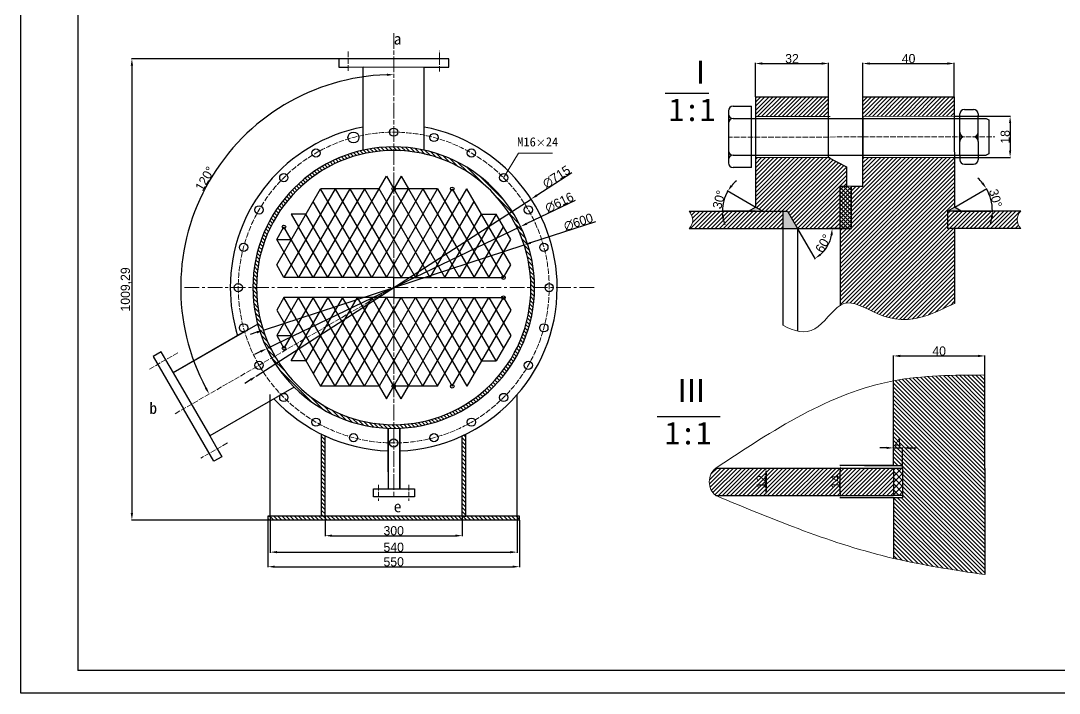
# Model space of a CAD drawing. Header units: millimetres. Extents: x 1874 to 6301, y -1270 to 1700.
# Drawn here: x 1874 to 4145, y -1270 to 201 of the extents above; entities that cross this region are included whole.
import ezdxf

# ---------------------------------------------------------------- set-up
doc = ezdxf.new("R2010")
doc.units = ezdxf.units.MM
doc.linetypes.add('ACAD_ISO02W100', pattern=[15, 12, -3])
doc.linetypes.add('CENTER', pattern=[50.8, 31.75, -6.35, 6.35, -6.35])
doc.layers.get('0').update_dxf_attribs({"color": 250, "linetype": 'CENTER', "lineweight": 15})
doc.layers.get('Defpoints').update_dxf_attribs({"lineweight": 15})
for name, color, linetype, lineweight in [('引线', 3, 'Continuous', 15), ('标注', 1, 'Continuous', 15), ('粗实线', 250, 'Continuous', 30), ('细实线', 250, 'Continuous', 15), ('虚线', 250, 'ACAD_ISO02W100', 15)]:
    doc.layers.add(name, color=color, linetype=linetype, lineweight=lineweight)
doc.styles.add('GB', font='')
doc.styles.get("Standard").update_dxf_attribs({"font": ''})
doc.styles.get('GB').set_extended_font_data('hzcf')
doc.styles.get('Standard').set_extended_font_data('SimSun')
doc.dimstyles.new('ISO-25', dxfattribs={"dimtxt": 20, "dimasz": 15, "dimexe": 1.25, "dimexo": 0.625, "dimtad": 1, "dimtxsty": 'GB', "dimcen": 2.5, "dimadec": 0, "dimazin": 0, "dimtfac": 1, "dimtmove": 0, "dimatfit": 3, "dimfxl": 0, "dimarcsym": 0})

# ---------------------------------------------------------------- blocks, each defined once
blk = doc.blocks.new('*D30')
at = {"layer": 'Defpoints', "color": 0, "transparency": 16777216}
for p in [(2539.4, -882.6), (2839.4, -882.6), (2839.4, -925.5)]:
    blk.add_point(p, dxfattribs=at)
at = {"layer": '标注', "color": 0, "lineweight": -2, "transparency": 16777216}
for p, q in [((2539.4, -883.2), (2539.4, -926.7)), ((2839.4, -883.2), (2839.4, -926.7)), ((2554.4, -925.5), (2824.4, -925.5))]:
    blk.add_line(p, q, dxfattribs=at)
at = {"layer": '标注', "color": 0, "transparency": 16777216}
for points in [[(2554.4, -923), (2554.4, -928), (2539.4, -925.5)], [(2824.4, -923), (2824.4, -928), (2839.4, -925.5)]]:
    blk.add_solid(points, dxfattribs=at)
at = {"layer": '标注', "color": 0, "transparency": 16777216, "insert": (2689.4, -914.8), "char_height": 20, "attachment_point": 5, "style": 'GB'}
blk.add_mtext('300', dxfattribs=at)
blk = doc.blocks.new('*D31')
at = {"layer": 'Defpoints', "color": 0, "transparency": 16777216}
for p in [(2414.4, -890.6), (2964.4, -890.6), (2964.4, -993.4)]:
    blk.add_point(p, dxfattribs=at)
at = {"layer": '标注', "color": 0, "lineweight": -2, "transparency": 16777216}
for p, q in [((2414.4, -891.2), (2414.4, -994.7)), ((2964.4, -891.2), (2964.4, -994.7)), ((2429.4, -993.4), (2949.4, -993.4))]:
    blk.add_line(p, q, dxfattribs=at)
at = {"layer": '标注', "color": 0, "transparency": 16777216}
for points in [[(2429.4, -990.9), (2429.4, -995.9), (2414.4, -993.4)], [(2949.4, -990.9), (2949.4, -995.9), (2964.4, -993.4)]]:
    blk.add_solid(points, dxfattribs=at)
at = {"layer": '标注', "color": 0, "transparency": 16777216, "insert": (2689.4, -982.8), "char_height": 20, "attachment_point": 5, "style": 'GB'}
blk.add_mtext('550', dxfattribs=at)
blk = doc.blocks.new('*D32')
at = {"layer": 'Defpoints', "color": 0, "transparency": 16777216}
for p in [(2419.4, -882.6), (2959.4, -882.6), (2959.4, -961.5)]:
    blk.add_point(p, dxfattribs=at)
at = {"layer": '标注', "color": 0, "lineweight": -2, "transparency": 16777216}
for p, q in [((2419.4, -883.2), (2419.4, -962.8)), ((2959.4, -883.2), (2959.4, -962.8)), ((2434.4, -961.5), (2944.4, -961.5))]:
    blk.add_line(p, q, dxfattribs=at)
at = {"layer": '标注', "color": 0, "transparency": 16777216}
for points in [[(2434.4, -959), (2434.4, -964), (2419.4, -961.5)], [(2944.4, -959), (2944.4, -964), (2959.4, -961.5)]]:
    blk.add_solid(points, dxfattribs=at)
at = {"layer": '标注', "color": 0, "transparency": 16777216, "insert": (2689.4, -950.9), "char_height": 20, "attachment_point": 5, "style": 'GB'}
blk.add_mtext('540', dxfattribs=at)
blk = doc.blocks.new('*D42')
at = {"layer": 'Defpoints', "color": 0, "transparency": 16777216}
for p in [(2974.6, -289.4), (2404.3, -475.8)]:
    blk.add_point(p, dxfattribs=at)
at = {"layer": '标注', "color": 0, "lineweight": -2, "transparency": 16777216}
for p, q in [((3130.4, -238.5), (2988.8, -284.8)), ((2404.3, -475.8), (2974.6, -289.4)), ((2390, -480.5), (2375.7, -485.1))]:
    blk.add_line(p, q, dxfattribs=at)
at = {"layer": '标注', "color": 0, "transparency": 16777216}
for points in [[(2988.1, -282.4), (2989.6, -287.1), (2974.6, -289.4)], [(2389.2, -478.1), (2390.8, -482.8), (2404.3, -475.8)]]:
    blk.add_solid(points, dxfattribs=at)
at = {"layer": '标注', "color": 0, "transparency": 16777216, "insert": (3093.4, -239.4), "char_height": 20, "attachment_point": 5, "rotation": 18.0975, "style": 'GB'}
blk.add_mtext('∅600', dxfattribs=at)
blk = doc.blocks.new('*D43')
at = {"layer": 'Defpoints', "color": 0, "transparency": 16777216}
for p in [(2967, -249.1), (2411.8, -516.1)]:
    blk.add_point(p, dxfattribs=at)
at = {"layer": '标注', "color": 0, "lineweight": -2, "transparency": 16777216}
for p, q in [((3086.1, -191.9), (2980.5, -242.6)), ((2411.8, -516.1), (2967, -249.1)), ((2398.3, -522.6), (2384.8, -529.1))]:
    blk.add_line(p, q, dxfattribs=at)
at = {"layer": '标注', "color": 0, "transparency": 16777216}
for points in [[(2979.4, -240.4), (2981.6, -244.9), (2967, -249.1)], [(2397.2, -520.3), (2399.4, -524.8), (2411.8, -516.1)]]:
    blk.add_solid(points, dxfattribs=at)
at = {"layer": '标注', "color": 0, "transparency": 16777216, "insert": (3051.7, -196.6), "char_height": 20, "attachment_point": 5, "rotation": 25.6784, "style": 'GB'}
blk.add_mtext('∅616', dxfattribs=at)
blk = doc.blocks.new('*D44')
at = {"layer": 'Defpoints', "color": 0, "transparency": 16777216}
for p in [(2989.9, -188.9), (2388.9, -576.3)]:
    blk.add_point(p, dxfattribs=at)
at = {"layer": '标注', "color": 0, "lineweight": -2, "transparency": 16777216}
for p, q in [((3079.3, -131.3), (3002.5, -180.8)), ((2388.9, -576.3), (2989.9, -188.9)), ((2376.3, -584.4), (2363.7, -592.6))]:
    blk.add_line(p, q, dxfattribs=at)
at = {"layer": '标注', "color": 0, "transparency": 16777216}
for points in [[(3001.1, -178.7), (3003.9, -182.9), (2989.9, -188.9)], [(2375, -582.3), (2377.7, -586.5), (2388.9, -576.3)]]:
    blk.add_solid(points, dxfattribs=at)
at = {"layer": '标注', "color": 0, "transparency": 16777216, "insert": (3045.4, -140.5), "char_height": 20, "attachment_point": 5, "rotation": 32.8076, "style": 'GB'}
blk.add_mtext('∅715', dxfattribs=at)
blk = doc.blocks.new('*D45')
at = {"layer": 'Defpoints', "color": 0, "transparency": 16777216}
for p in [(2689.4, 174), (2389.9, -25.7), (2689.4, -382.6), (2211, -658.8), (2689.4, -840.8)]:
    blk.add_point(p, dxfattribs=at)
at = {"layer": '标注', "color": 0, "lineweight": -2, "transparency": 16777216}
blk.add_arc((2689.4, -382.6), 465.9, 91.8448, 208.1552, dxfattribs=at)
at = {"layer": '标注', "color": 0, "transparency": 16777216}
for points in [[(2674.4, 85.5), (2674.5, 80.5), (2689.4, 83.3)], [(2280.8, -601.2), (2276.5, -603.7), (2285.9, -615.6)]]:
    blk.add_solid(points, dxfattribs=at)
at = {"layer": '标注', "color": 0, "transparency": 16777216, "insert": (2276.7, -144.3), "char_height": 20, "attachment_point": 5, "rotation": 60, "style": 'GB'}
blk.add_mtext('120°', dxfattribs=at)
blk = doc.blocks.new('*D50')
at = {"layer": 'Defpoints', "color": 0, "transparency": 16777216}
for p in [(3640.5, 107.7), (3480.5, 34.2), (3640.5, 34.4)]:
    blk.add_point(p, dxfattribs=at)
at = {"layer": '标注', "color": 0, "lineweight": -2, "transparency": 16777216}
for p, q in [((3480.5, 34.8), (3480.5, 108.9)), ((3495.5, 107.7), (3625.5, 107.7)), ((3640.5, 35), (3640.5, 108.9))]:
    blk.add_line(p, q, dxfattribs=at)
at = {"layer": '标注', "color": 0, "transparency": 16777216}
for points in [[(3495.5, 110.2), (3495.5, 105.2), (3480.5, 107.7)], [(3625.5, 110.2), (3625.5, 105.2), (3640.5, 107.7)]]:
    blk.add_solid(points, dxfattribs=at)
at = {"layer": '标注', "color": 0, "transparency": 16777216, "insert": (3560.5, 118.3), "char_height": 20, "attachment_point": 5, "style": 'GB'}
blk.add_mtext('32', dxfattribs=at)
blk = doc.blocks.new('*D51')
at = {"layer": 'Defpoints', "color": 0, "transparency": 16777216}
for p in [(3915.5, 107.7), (3715.5, 34.5), (3915.5, 34.7)]:
    blk.add_point(p, dxfattribs=at)
at = {"layer": '标注', "color": 0, "lineweight": -2, "transparency": 16777216}
for p, q in [((3715.5, 35.1), (3715.5, 108.9)), ((3730.5, 107.7), (3900.5, 107.7)), ((3915.5, 35.3), (3915.5, 108.9))]:
    blk.add_line(p, q, dxfattribs=at)
at = {"layer": '标注', "color": 0, "transparency": 16777216}
for points in [[(3730.5, 110.2), (3730.5, 105.2), (3715.5, 107.7)], [(3900.5, 110.2), (3900.5, 105.2), (3915.5, 107.7)]]:
    blk.add_solid(points, dxfattribs=at)
at = {"layer": '标注', "color": 0, "transparency": 16777216, "insert": (3815.5, 118.3), "char_height": 20, "attachment_point": 5, "style": 'GB'}
blk.add_mtext('40', dxfattribs=at)
blk = doc.blocks.new('*D55')
at = {"layer": 'Defpoints', "color": 0, "transparency": 16777216}
for p in [(2569.7, 118.1), (2116.8, -891.2), (2414.4, -891.2)]:
    blk.add_point(p, dxfattribs=at)
at = {"layer": '标注', "color": 0, "lineweight": -2, "transparency": 16777216}
for p, q in [((2569.1, 118.1), (2115.6, 118.1)), ((2116.8, 103.1), (2116.8, -876.2)), ((2413.8, -891.2), (2115.6, -891.2))]:
    blk.add_line(p, q, dxfattribs=at)
at = {"layer": '标注', "color": 0, "transparency": 16777216}
for points in [[(2114.3, 103.1), (2119.3, 103.1), (2116.8, 118.1)], [(2114.3, -876.2), (2119.3, -876.2), (2116.8, -891.2)]]:
    blk.add_solid(points, dxfattribs=at)
at = {"layer": '标注', "color": 0, "transparency": 16777216, "insert": (2104.3, -386.6), "char_height": 20, "attachment_point": 5, "rotation": 90, "style": 'GB'}
blk.add_mtext('1009,29', dxfattribs=at)
blk = doc.blocks.new('*D60')
at = {"layer": 'Defpoints', "color": 0, "transparency": 16777216}
for p in [(3915.5, -7.8), (3915.6, -97.8), (4037.5, -97.8)]:
    blk.add_point(p, dxfattribs=at)
at = {"layer": '标注', "color": 0, "lineweight": -2, "transparency": 16777216}
for p, q in [((3916.1, -7.8), (4038.7, -7.8)), ((4037.5, -22.8), (4037.5, -82.8)), ((3916.2, -97.8), (4038.7, -97.8))]:
    blk.add_line(p, q, dxfattribs=at)
at = {"layer": '标注', "color": 0, "transparency": 16777216}
for points in [[(4035, -22.8), (4040, -22.8), (4037.5, -7.8)], [(4035, -82.8), (4040, -82.8), (4037.5, -97.8)]]:
    blk.add_solid(points, dxfattribs=at)
at = {"layer": '标注', "color": 0, "transparency": 16777216, "insert": (4026.9, -52.8), "char_height": 20, "attachment_point": 5, "rotation": 90, "style": 'GB'}
blk.add_mtext('18', dxfattribs=at)
blk = doc.blocks.new('*D61')
at = {"layer": 'Defpoints', "color": 0, "transparency": 16777216}
for p in [(3413.6, -185.5), (3480.7, -206.7), (3480.7, -215.4), (3495.7, -215.4), (3495.7, -215.4)]:
    blk.add_point(p, dxfattribs=at)
at = {"layer": '标注', "color": 0, "lineweight": -2, "transparency": 16777216}
for p, q in [((3480.2, -206.4), (3418.9, -171)), ((3480.1, -215.4), (3407, -215.4))]:
    blk.add_line(p, q, dxfattribs=at)
for start, end in [(130.3127, 140.1564), (150, 180), (189.8436, 199.6873)]:
    blk.add_arc((3495.7, -215.4), 87.4, start, end, dxfattribs=at)
at = {"layer": '标注', "color": 0, "transparency": 16777216}
for points in [[(3430.6, -160.8), (3426.5, -157.9), (3420, -171.6)], [(3407.1, -230.5), (3412.1, -230.1), (3408.3, -215.4)]]:
    blk.add_solid(points, dxfattribs=at)
at = {"layer": '标注', "color": 0, "transparency": 16777216, "insert": (3401, -190), "char_height": 20, "attachment_point": 5, "rotation": 75, "style": 'GB'}
blk.add_mtext('30°', dxfattribs=at)
blk = doc.blocks.new('*D62')
at = {"layer": 'Defpoints', "color": 0, "transparency": 16777216}
for p in [(3550.4, -215.4), (3335.5, -253.4), (3572.3, -253.2), (3690.8, -253.1), (3630.7, -302.2)]:
    blk.add_point(p, dxfattribs=at)
at = {"layer": '标注', "color": 0, "lineweight": -2, "transparency": 16777216}
blk.add_line((3572.6, -253.7), (3611, -320.3), dxfattribs=at)
blk.add_arc((3572.3, -253.2), 76.2, 311.2912, 348.766, dxfattribs=at)
at = {"layer": '标注', "color": 0, "transparency": 16777216}
for points in [[(3644.5, -267.8), (3649.5, -268.3), (3648.5, -253.1)], [(3624, -312.5), (3621.1, -308.4), (3610.4, -319.2)]]:
    blk.add_solid(points, dxfattribs=at)
at = {"layer": '标注', "color": 0, "transparency": 16777216, "insert": (3629.1, -286), "char_height": 20, "attachment_point": 5, "rotation": 60.0286, "style": 'GB'}
blk.add_mtext('60°', dxfattribs=at)
blk = doc.blocks.new('*D63')
at = {"layer": 'Defpoints', "color": 0, "transparency": 16777216}
for p in [(3997.3, -198.2), (3900.8, -215.4), (3900.8, -215.4), (3915.7, -206.7), (3915.8, -215.4)]:
    blk.add_point(p, dxfattribs=at)
at = {"layer": '标注', "color": 0, "lineweight": -2, "transparency": 16777216}
for p, q in [((3916.3, -206.4), (3986.6, -165.6)), ((3916.4, -215.4), (4000, -215.2))]:
    blk.add_line(p, q, dxfattribs=at)
for start, end in [(38.8896, 47.6649), (0.1143, 30.1143), (342.5637, 351.339)]:
    blk.add_arc((3900.8, -215.4), 98, start, end, dxfattribs=at)
at = {"layer": '标注', "color": 0, "transparency": 16777216}
for points in [[(3979.1, -152.4), (3975, -155.3), (3985.6, -166.2)], [(3995.2, -230), (4000.2, -230.3), (3998.8, -215.2)]]:
    blk.add_solid(points, dxfattribs=at)
at = {"layer": '标注', "color": 0, "transparency": 16777216, "insert": (4005.7, -187.1), "char_height": 20, "attachment_point": 5, "rotation": 285.1143, "style": 'GB'}
blk.add_mtext('30°', dxfattribs=at)
blk = doc.blocks.new('*D70')
at = {"layer": 'Defpoints', "color": 0, "transparency": 16777216}
for p in [(3982.4, -532.2), (3782.4, -586.6), (3982.4, -573.9)]:
    blk.add_point(p, dxfattribs=at)
at = {"layer": '标注', "color": 0, "lineweight": -2, "transparency": 16777216}
for p, q in [((3782.4, -586), (3782.4, -530.9)), ((3797.4, -532.2), (3967.4, -532.2)), ((3982.4, -573.3), (3982.4, -530.9))]:
    blk.add_line(p, q, dxfattribs=at)
at = {"layer": '标注', "color": 0, "transparency": 16777216}
for points in [[(3797.4, -529.7), (3797.4, -534.7), (3782.4, -532.2)], [(3967.4, -529.7), (3967.4, -534.7), (3982.4, -532.2)]]:
    blk.add_solid(points, dxfattribs=at)
at = {"layer": '标注', "color": 0, "transparency": 16777216, "insert": (3882.4, -521.5), "char_height": 20, "attachment_point": 5, "style": 'GB'}
blk.add_mtext('40', dxfattribs=at)
blk = doc.blocks.new('*D71')
at = {"layer": 'Defpoints', "color": 0, "transparency": 16777216}
for p in [(3802.4, -733.4), (3782.4, -772.6), (3802.4, -772.6)]:
    blk.add_point(p, dxfattribs=at)
at = {"layer": '标注', "color": 0, "lineweight": -2, "transparency": 16777216}
for p, q in [((3767.4, -733.4), (3752.4, -733.4)), ((3782.4, -772), (3782.4, -732.2)), ((3782.4, -733.4), (3802.4, -733.4)), ((3802.4, -772), (3802.4, -732.2)), ((3817.4, -733.4), (3832.4, -733.4))]:
    blk.add_line(p, q, dxfattribs=at)
at = {"layer": '标注', "color": 0, "transparency": 16777216}
for points in [[(3767.4, -730.9), (3767.4, -735.9), (3782.4, -733.4)], [(3817.4, -730.9), (3817.4, -735.9), (3802.4, -733.4)]]:
    blk.add_solid(points, dxfattribs=at)
at = {"layer": '标注', "color": 0, "transparency": 16777216, "insert": (3792.4, -722.8), "char_height": 20, "attachment_point": 5, "style": 'GB'}
blk.add_mtext('4', dxfattribs=at)
blk = doc.blocks.new('*D72')
at = {"layer": 'Defpoints', "color": 0, "transparency": 16777216}
for p in [(3666.2, -772), (3782.4, -772), (3782.4, -842.6)]:
    blk.add_point(p, dxfattribs=at)
at = {"layer": '标注', "color": 0, "lineweight": -2, "transparency": 16777216}
for p, q in [((3781.8, -772), (3664.9, -772)), ((3666.2, -827.6), (3666.2, -787)), ((3781.8, -842.6), (3664.9, -842.6))]:
    blk.add_line(p, q, dxfattribs=at)
at = {"layer": '标注', "color": 0, "transparency": 16777216}
for points in [[(3663.7, -787), (3668.7, -787), (3666.2, -772)], [(3663.7, -827.6), (3668.7, -827.6), (3666.2, -842.6)]]:
    blk.add_solid(points, dxfattribs=at)
at = {"layer": '标注', "color": 0, "transparency": 16777216, "insert": (3655.6, -807.3), "char_height": 20, "attachment_point": 5, "rotation": 90, "style": 'GB'}
blk.add_mtext('14', dxfattribs=at)
blk = doc.blocks.new('*D73')
at = {"layer": 'Defpoints', "color": 0, "transparency": 16777216}
for p in [(3393.8, -777.6), (3393.8, -837.6), (3503.7, -837.6)]:
    blk.add_point(p, dxfattribs=at)
at = {"layer": '标注', "color": 0, "lineweight": -2, "transparency": 16777216}
for p, q in [((3394.4, -777.6), (3505, -777.6)), ((3503.7, -792.6), (3503.7, -822.6)), ((3394.4, -837.6), (3505, -837.6))]:
    blk.add_line(p, q, dxfattribs=at)
at = {"layer": '标注', "color": 0, "transparency": 16777216}
for points in [[(3501.2, -792.6), (3506.2, -792.6), (3503.7, -777.6)], [(3501.2, -822.6), (3506.2, -822.6), (3503.7, -837.6)]]:
    blk.add_solid(points, dxfattribs=at)
at = {"layer": '标注', "color": 0, "transparency": 16777216, "insert": (3493.1, -807.6), "char_height": 20, "attachment_point": 5, "rotation": 90, "style": 'GB'}
blk.add_mtext('12', dxfattribs=at)

msp = doc.modelspace()

# ---------------------------------------------------------------- hatches: boundary and pattern name
at = {"layer": '引线'}
h = msp.add_hatch(dxfattribs=at)
h.set_pattern_fill('ANSI37', color=256, scale=2)
h.paths.add_polyline_path([(3690.6597, -160.5718), (3679.6099, -161.0481), (3665.6602, -161.062), (3665.752, -253.0967), (3690.752, -253.0718)])
at = {"layer": '标注'}
h = msp.add_hatch(dxfattribs=at)
h.set_pattern_fill('ANSI37', color=256, scale=3)
h.set_pattern_definition([(45, (-111.629, 51.695), (-6.735192, 6.735192), []), (135, (-111.629, 51.695), (-6.735192, -6.735192), [])])
h.paths.add_polyline_path([(3782.4355, -837.6059), (3802.4355, -837.6059), (3802.4355, -777.6059), (3782.4355, -777.6059)])
at = {"layer": '细实线'}
h = msp.add_hatch(dxfattribs=at)
h.set_pattern_fill('ANSI31', color=256, scale=2)
edge = h.paths.add_edge_path()
edge.add_line((3540.3736, -215.3569), (3495.7142, -215.3569))
edge.add_line((3495.7142, -215.3569), (3480.7142, -215.3569))
edge.add_line((3480.7142, -215.3569), (3335.5006, -215.5017))
edge.add_spline(control_points=[(3335.5006, -215.5017), (3336.5083, -217.1028), (3337.5161, -218.7038), (3338.4644, -220.3044)], knot_values=[0, 0, 0, 0, 5.187164594, 5.187164594, 5.187164594, 5.187164594], degree=3, periodic=0)
edge.add_spline(control_points=[(3338.4644, -220.3044), (3339.3963, -221.8771), (3340.2708, -223.4494), (3341.0316, -225.0209)], knot_values=[5.187164594, 5.187164594, 5.187164594, 5.187164594, 10.283895305, 10.283895305, 10.283895305, 10.283895305], degree=3, periodic=0)
edge.add_spline(control_points=[(3341.0316, -225.0209), (3341.4323, -225.8484), (3341.8014, -226.6757), (3342.1308, -227.5028)], knot_values=[10.283895305, 10.283895305, 10.283895305, 10.283895305, 12.967911487, 12.967911487, 12.967911487, 12.967911487], degree=3, periodic=0)
edge.add_spline(control_points=[(3342.9294, -229.7741), (3342.7007, -229.0173), (3342.4324, -228.2602), (3342.1308, -227.5028)], knot_values=[12.967911487, 12.967911487, 12.967911487, 12.967911487, 15.425767631, 15.425767631, 15.425767631, 15.425767631], degree=3, periodic=0)
edge.add_spline(control_points=[(3343.2875, -231.0972), (3343.1824, -230.6562), (3343.0626, -230.2152), (3342.9294, -229.7741)], knot_values=[15.425767631, 15.425767631, 15.425767631, 15.425767631, 16.858284933, 16.858284933, 16.858284933, 16.858284933], degree=3, periodic=0)
edge.add_spline(control_points=[(3343.706, -233.4909), (3343.6633, -233.0958), (3343.6069, -232.7007), (3343.5377, -232.3055)], knot_values=[18.167169407, 18.167169407, 18.167169407, 18.167169407, 19.45186723, 19.45186723, 19.45186723, 19.45186723], degree=3, periodic=0)
edge.add_spline(control_points=[(3343.7931, -234.6943), (3343.7788, -234.2933), (3343.7494, -233.8921), (3343.706, -233.4909)], knot_values=[19.45186723, 19.45186723, 19.45186723, 19.45186723, 20.756725863, 20.756725863, 20.756725863, 20.756725863], degree=3, periodic=0)
edge.add_spline(control_points=[(3343.7005, -237.0461), (3343.7445, -236.6579), (3343.7748, -236.2696), (3343.7906, -235.8811)], knot_values=[22.044275255, 22.044275255, 22.044275255, 22.044275255, 23.308850398, 23.308850398, 23.308850398, 23.308850398], degree=3, periodic=0)
edge.add_spline(control_points=[(3343.5175, -238.2696), (3343.5929, -237.8619), (3343.6542, -237.4541), (3343.7005, -237.0461)], knot_values=[23.308850398, 23.308850398, 23.308850398, 23.308850398, 24.637521723, 24.637521723, 24.637521723, 24.637521723], degree=3, periodic=0)
edge.add_spline(control_points=[(3343.2047, -239.6714), (3343.3263, -239.2042), (3343.4311, -238.737), (3343.5175, -238.2696)], knot_values=[24.637521723, 24.637521723, 24.637521723, 24.637521723, 26.160728602, 26.160728602, 26.160728602, 26.160728602], degree=3, periodic=0)
edge.add_spline(control_points=[(3342.5224, -241.8478), (3342.7863, -241.1226), (3343.0158, -240.3972), (3343.2047, -239.6714)], knot_values=[26.160728602, 26.160728602, 26.160728602, 26.160728602, 28.527146375, 28.527146375, 28.527146375, 28.527146375], degree=3, periodic=0)
edge.add_spline(control_points=[(3342.5224, -241.8478), (3342.2028, -242.7261), (3341.8327, -243.6039), (3341.423, -244.4815)], knot_values=[28.527146375, 28.527146375, 28.527146375, 28.527146375, 31.392861793, 31.392861793, 31.392861793, 31.392861793], degree=3, periodic=0)
edge.add_spline(control_points=[(3341.423, -244.4815), (3340.7209, -245.9853), (3339.9025, -247.4882), (3339.0223, -248.9907)], knot_values=[31.392861793, 31.392861793, 31.392861793, 31.392861793, 36.303245293, 36.303245293, 36.303245293, 36.303245293], degree=3, periodic=0)
edge.add_spline(control_points=[(3339.0223, -248.9907), (3338.1562, -250.4692), (3337.2302, -251.9473), (3336.2965, -253.4253)], knot_values=[36.303245293, 36.303245293, 36.303245293, 36.303245293, 41.135374281, 41.135374281, 41.135374281, 41.135374281], degree=3, periodic=0)
edge.add_line((3336.2965, -253.4253), (3540.3736, -253.2218))
edge.add_line((3540.3736, -253.2218), (3540.3736, -215.3569))
h.paths.add_polyline_path([(3665.6602, -161.062), (3679.6099, -161.0481), (3679.5676, -118.6812), (3640.5974, -98.1217), (3480.5975, -98.2813), (3480.7056, -206.6917), (3495.7142, -215.3569), (3540.3736, -215.3569), (3550.411, -215.3569), (3572.2539, -253.19), (3665.752, -253.0967)])
edge = h.paths.add_edge_path()
edge.add_line((3915.5972, -97.8474), (3715.5973, -98.0469))
edge.add_line((3715.5973, -98.0469), (3715.6597, -160.5469))
edge.add_line((3715.6597, -160.5469), (3690.6597, -160.5718))
edge.add_line((3690.6597, -160.5718), (3690.752, -253.0718))
edge.add_line((3690.752, -253.0718), (3665.752, -253.0967))
edge.add_line((3665.752, -253.0967), (3665.92, -421.5636))
edge.add_spline(control_points=[(3665.92, -421.5636), (3665.9451, -421.5482), (3708.8776, -395.2629), (3763.0383, -497.2089), (3904.0905, -422.2203), (3915.9163, -417.6914)], knot_values=[42.907193127, 42.907193127, 42.907193127, 42.907193127, 42.928735246, 79.748056743, 89.589027029, 89.589027029, 89.589027029, 89.589027029], degree=3, periodic=0)
edge.add_line((3915.9163, -417.6914), (3915.7523, -253.2812))
edge.add_line((3915.7523, -253.2812), (3900.7524, -253.2962))
edge.add_line((3900.7524, -253.2962), (3900.7524, -215.3868))
edge.add_line((3900.7524, -215.3868), (3915.7058, -206.7136))
edge.add_line((3915.7058, -206.7136), (3915.5972, -97.8474))
h.paths.add_polyline_path([(4060.9661, -215.212), (3915.7524, -215.3569), (3900.7524, -215.3868), (3900.7524, -253.2962), (3915.7523, -253.2812), (4061.0417, -253.1363, -0.432567562)])
h.paths.add_polyline_path([(3915.4651, 34.6525), (3715.4652, 34.453), (3715.5076, -8.047), (3915.5075, -7.8475)])
h.paths.add_polyline_path([(3640.4652, 34.3782), (3480.4653, 34.2186), (3480.5077, -8.2814), (3640.5076, -8.1218)])
h = msp.add_hatch(color=256, dxfattribs=at)
h.dxf.hatch_style = 1
h.paths.add_polyline_path([(3480.7056, -206.6917), (3465.7401, -215.3718), (3480.7142, -215.3569), (3495.7142, -215.3569)])
h.paths.add_polyline_path([(3550.411, -215.3569), (3540.3736, -215.3569), (3540.3736, -253.2218), (3572.2539, -253.19)])
h.paths.add_polyline_path([(3915.7437, -206.6916), (3900.7524, -215.3868), (3915.7524, -215.3569), (3930.7265, -215.3419)])
h = msp.add_hatch(dxfattribs=at)
h.set_pattern_fill('ANSI31', color=256, scale=2, angle=90)
h.set_pattern_definition([(135, (-111.629, 51.695), (-4.490128, -4.490128), [])])
edge = h.paths.add_edge_path()
edge.add_line((3802.4355, -837.6059), (3802.4355, -842.6059))
edge.add_line((3802.4355, -842.6059), (3782.4355, -842.6059))
edge.add_line((3782.4355, -842.6059), (3782.4355, -975.1653))
edge.add_spline(control_points=[(3782.4355, -975.1653), (3848.1664, -990.5622), (3915.301, -1000.6412), (3982.4355, -1010.7201)], knot_values=[0, 0, 0, 0, 203.135785441, 203.135785441, 203.135785441, 203.135785441], degree=3, periodic=0)
edge.add_line((3982.4355, -1010.7201), (3982.4355, -777.6059))
edge.add_line((3982.4355, -777.6059), (3982.4355, -573.9034))
edge.add_spline(control_points=[(3982.4355, -573.9034), (3914.7067, -574.1451), (3846.9779, -574.3867), (3782.4355, -586.6016)], knot_values=[433.051901946, 433.051901946, 433.051901946, 433.051901946, 633.454604945, 633.454604945, 633.454604945, 633.454604945], degree=3, periodic=0)
edge.add_line((3782.4355, -586.6016), (3782.4355, -772.6059))
edge.add_line((3782.4355, -772.6059), (3802.4355, -772.6059))
edge.add_line((3802.4355, -772.6059), (3802.4355, -777.6059))
edge.add_line((3802.4355, -777.6059), (3802.4355, -837.6059))
h = msp.add_hatch(dxfattribs=at)
h.set_pattern_fill('ANSI31', color=256, scale=2)
h.set_pattern_definition([(45, (-111.629, 51.695), (-4.490128, 4.490128), [])])
h.paths.add_polyline_path([(3393.7823, -777.6059, 0.476932134), (3393.7823, -837.6059), (3782.4355, -837.6059), (3782.4355, -777.6059)])
at = {"layer": '虚线'}
h = msp.add_hatch(dxfattribs=at)
h.set_pattern_fill('ANSI31', color=256, scale=2, angle=90)
h.paths.add_polyline_path([(2689.4151, -74.6099), (2689.4151, -82.6099, -0.414213562), (2989.4151, -382.6099), (2997.4151, -382.6099, 0.414213562)])
h.paths.add_polyline_path([(2997.4151, -382.6099), (2989.4151, -382.6099, -0.414213562), (2689.4151, -682.6099), (2689.4151, -690.6099, 0.414213562)])
h.paths.add_polyline_path([(2689.4151, -82.6099), (2689.4151, -74.6099, 0.414213562), (2381.4151, -382.6099), (2389.4151, -382.6099, -0.414213562)])
h.paths.add_polyline_path([(2389.4151, -382.6099), (2381.4151, -382.6099, 0.131652498), (2422.6793, -536.6099), (2429.6075, -532.6099, -0.131652498)])
h.paths.add_polyline_path([(2429.6075, -532.6099), (2422.6793, -536.6099, 0.267949192), (2689.4151, -690.6099), (2689.4151, -682.6099, -0.267949192)])
h = msp.add_hatch(dxfattribs=at)
h.set_pattern_fill('ANSI31', color=256, scale=2, angle=90)
h.paths.add_polyline_path([(2847.4151, -703.3002, -0.006199394), (2839.4151, -707.1191), (2839.4151, -882.6099), (2847.4151, -882.6099)])
h.paths.add_polyline_path([(2964.4151, -882.6099), (2959.4151, -882.6099), (2414.4151, -882.6099), (2414.4151, -890.6099), (2689.4151, -890.7383), (2964.4151, -890.6099)])
h.paths.add_polyline_path([(2539.4151, -707.1191, -0.006199394), (2531.4151, -703.3002), (2531.4151, -882.6099), (2539.4151, -882.6099)])

# ---------------------------------------------------------------- linework, layer by layer
for p, q in [((2689.4151, 174.0078), (2689.4151, -840.834)), ((2689.4151, 171.4103), (2689.4151, -840.834)), ((2232.1878, -382.6099), (3128.7013, -382.6099))]:
    msp.add_line(p, q)
at = {"layer": '标注'}
for p, q in [((2929.8314, -142.1936), (2962.4613, -88.5682)), ((2962.4613, -88.5682), (3036.8922, -88.5682))]:
    msp.add_line(p, q, dxfattribs=at)
at = {"layer": '粗实线'}
for p, q in [((1873.7586, -1270.2818), (1873.7586, 1699.7182)), ((1998.7586, 1649.7182), (1998.7586, -1220.2818)), ((2809.7202, 118.0579), (2569.7202, 118.0579)), ((2569.7202, 118.0579), (2569.7202, 100.0579)), ((2809.7202, 100.0579), (2809.7202, 118.0579)), ((2569.7202, 100.0579), (2589.7202, 100.0579)), ((2589.7202, 100.0579), (2622.431, 100.2917)), ((2622.431, -81.7083), (2622.431, 100.2917)), ((2622.431, 100.2917), (2756.2202, 100.0579)), ((2756.2202, -81.9421), (2756.2202, 100.0579)), ((2756.2202, 100.0579), (2789.7202, 100.0579)), ((2789.7202, 100.0579), (2809.7202, 100.0579)), ((3283.312, 42.9687), (3378.4472, 42.9687)), ((3640.4652, 34.3782), (3480.4653, 34.2186)), ((3480.4653, 34.2186), (3480.7056, -206.6917)), ((3640.5974, -98.1217), (3640.4652, 34.3782)), ((3715.4652, 34.453), (3915.4651, 34.6525)), ((3715.6597, -160.5469), (3715.4652, 34.453)), ((3915.4651, 34.6525), (3915.7058, -206.7136)), ((3421.6638, 4.0922), (3421.6638, -22.9078)), ((3431.6638, 14.0922), (3471.6638, 14.0922)), ((3471.6638, -52.9078), (3471.6638, 14.0922)), ((3937.4485, 7.2511), (3957.4485, 7.2511)), ((3431.6638, -12.9078), (3902.7779, -12.9078)), ((3715.5525, -53.047), (3715.5076, -8.047)), ((3715.5076, -8.047), (3715.5973, -98.0469)), ((3902.7779, -12.9078), (3985.1205, -12.7489)), ((3927.4485, -62.7489), (3927.4485, -2.7489)), ((3967.4485, -2.7489), (3967.4485, -5.7489)), ((3967.4485, -62.7489), (3967.4485, -5.7489)), ((3985.1205, -12.7489), (3990.6902, -15.7489)), ((3990.6902, -15.7489), (3990.6902, -89.7489)), ((3421.6638, -22.9078), (3421.6638, -101.2609)), ((3471.6638, -119.9078), (3471.6638, -52.9078)), ((3715.6597, -160.5469), (3715.5525, -53.047)), ((3927.4485, -92.7489), (3927.4485, -62.7489)), ((3967.4485, -62.7489), (3967.4485, -102.7489)), ((3990.6902, -89.7489), (3985.1205, -92.7489)), ((3421.6638, -102.9078), (3421.6638, -109.9078)), ((3431.6638, -92.9078), (3902.7779, -92.9078)), ((3640.5974, -98.1217), (3679.5676, -118.6812)), ((3902.7779, -92.9078), (3985.1205, -92.7489)), ((3927.4485, -92.7489), (3927.4485, -102.7489)), ((3937.4485, -112.7489), (3957.4485, -112.7489)), ((3471.6638, -119.9078), (3431.6638, -119.9078)), ((3679.5676, -118.6812), (3679.6094, -160.5829)), ((2657.4151, -166.6202), (2673.4151, -138.9074)), ((2673.4151, -138.9074), (2689.4151, -166.6202)), ((2705.4151, -138.9074), (2689.4151, -166.6202)), ((2705.4151, -138.9074), (2721.4151, -166.6202)), ((2433.4818, -332.8587), (2529.4151, -166.6202)), ((2561.4151, -166.6202), (2449.4151, -360.6099)), ((2593.4151, -166.6202), (2481.4151, -360.6099)), ((2625.4151, -166.6202), (2513.4151, -360.6099)), ((2561.4151, -166.6202), (2529.4151, -166.6202)), ((2641.4151, -360.6099), (2529.4151, -166.6202)), ((2545.4151, -360.6099), (2657.4151, -166.6202)), ((2593.4151, -166.6202), (2561.4151, -166.6202)), ((2561.4151, -166.6202), (2673.4151, -360.6099)), ((2689.4151, -166.6202), (2577.4151, -360.6099)), ((2625.4151, -166.6202), (2593.4151, -166.6202)), ((2593.4151, -166.6202), (2705.4151, -360.6099)), ((2609.4151, -360.6099), (2721.4151, -166.6202)), ((2657.4151, -166.6202), (2625.4151, -166.6202)), ((2625.4151, -166.6202), (2737.4151, -360.6099)), ((2753.4151, -166.6202), (2641.4151, -360.6099)), ((2769.4151, -360.6099), (2657.4151, -166.6202)), ((2673.4151, -360.6099), (2785.4151, -166.6202)), ((2721.4151, -166.6202), (2689.4151, -166.6202)), ((2689.4151, -166.6202), (2801.4151, -360.6099)), ((2705.4151, -360.6099), (2817.4151, -166.6202)), ((2753.4151, -166.6202), (2721.4151, -166.6202)), ((2721.4151, -166.6202), (2833.4151, -360.6099)), ((2737.4151, -360.6099), (2849.4151, -166.6202)), ((2785.4151, -166.6202), (2753.4151, -166.6202)), ((2753.4151, -166.6202), (2865.4151, -360.6099)), ((2785.4151, -166.6202), (2897.4151, -360.6099)), ((2817.4151, -166.6202), (2929.4151, -360.6099)), ((2945.6108, -333.011), (2849.4151, -166.6202)), ((3665.6602, -161.062), (3679.6099, -161.0481)), ((3665.752, -253.0967), (3665.6602, -161.062)), ((3690.6597, -160.5718), (3715.6597, -160.5469)), ((3690.752, -253.0718), (3690.6597, -160.5718)), ((2609.4151, -360.6099), (2513.4188, -194.3394)), ((2769.4151, -360.6099), (2865.4259, -194.3143)), ((2497.4225, -222.0587), (2465.4225, -222.0587)), ((2465.4225, -222.0587), (2481.4263, -249.7779)), ((2577.4151, -360.6099), (2497.4225, -222.0587)), ((2801.4151, -360.6099), (2881.4367, -222.0084)), ((2881.4367, -222.0084), (2913.4367, -222.0084)), ((2913.4367, -222.0084), (2897.4476, -249.7024)), ((2945.4584, -277.3965), (2913.4367, -222.0084)), ((3335.5006, -215.5017), (3480.7142, -215.3569)), ((3465.7143, -215.3868), (3480.7056, -206.6917)), ((3495.7142, -215.3569), (3480.7056, -206.6917)), ((3480.7142, -215.3569), (3495.7142, -215.3569)), ((3495.7142, -215.3569), (3550.411, -215.3569)), ((3540.3736, -215.3569), (3540.3736, -464.837)), ((3550.411, -215.3569), (3572.2539, -253.19)), ((3900.7524, -215.3868), (3915.7437, -206.6916)), ((3915.7524, -215.3569), (3900.7524, -215.3868)), ((3900.7524, -215.3868), (3900.7524, -253.2962)), ((3930.7524, -215.3569), (3915.7437, -206.6916)), ((4060.9661, -215.212), (3915.7524, -215.3569)), ((2433.43, -277.4972), (2449.4263, -249.7779)), ((2513.4151, -360.6099), (2449.4263, -249.7779)), ((2545.4151, -360.6099), (2481.4263, -249.7779)), ((2833.4151, -360.6099), (2897.4476, -249.7024)), ((2865.4151, -360.6099), (2929.4476, -249.7024)), ((3335.5006, -253.4261), (3690.752, -253.0718)), ((3572.2539, -253.19), (3572.2539, -477.8963)), ((3665.752, -253.0967), (3640.752, -253.1217)), ((3690.752, -253.0718), (3665.752, -253.0967)), ((3665.752, -253.0967), (3665.9211, -422.6494)), ((4061.0417, -253.1363), (3900.7524, -253.2962)), ((3915.7523, -253.2812), (3915.9163, -417.6914)), ((2481.4151, -360.6099), (2433.43, -277.4972)), ((2433.43, -277.4972), (2465.43, -277.4972)), ((2897.4151, -360.6099), (2945.4584, -277.3965)), ((2449.4151, -360.6099), (2433.4818, -332.8587)), ((2929.4151, -360.6099), (2945.6108, -333.011)), ((2481.4151, -360.6099), (2449.4151, -360.6099)), ((2513.4151, -360.6099), (2481.4151, -360.6099)), ((2545.4151, -360.6099), (2513.4151, -360.6099)), ((2577.4151, -360.6099), (2545.4151, -360.6099)), ((2609.4151, -360.6099), (2577.4151, -360.6099)), ((2641.4151, -360.6099), (2609.4151, -360.6099)), ((2673.4151, -360.6099), (2641.4151, -360.6099)), ((2689.4151, -360.6099), (2673.4151, -360.6099)), ((2689.4151, -382.6099), (2689.4151, -360.6099)), ((2689.4151, -360.6099), (2705.4151, -360.6099)), ((2689.4151, -382.6099), (2689.4151, -360.6099)), ((2705.4151, -360.6099), (2737.4151, -360.6099)), ((2737.4151, -360.6099), (2769.4151, -360.6099)), ((2769.4151, -360.6099), (2801.4151, -360.6099)), ((2801.4151, -360.6099), (2833.4151, -360.6099)), ((2833.4151, -360.6099), (2865.4151, -360.6099)), ((2865.4151, -360.6099), (2897.4151, -360.6099)), ((2897.4151, -360.6099), (2929.4151, -360.6099)), ((2689.4151, -382.6099), (2689.4151, -404.6099)), ((2689.4151, -382.6099), (2689.4151, -404.6099)), ((2481.4151, -404.6099), (2433.43, -487.7226)), ((2449.4151, -404.6099), (2433.4818, -432.3611)), ((2481.4151, -404.6099), (2449.4151, -404.6099)), ((2561.4151, -598.5996), (2449.4151, -404.6099)), ((2513.4151, -404.6099), (2449.4263, -515.4419)), ((2513.4151, -404.6099), (2481.4151, -404.6099)), ((2593.4151, -598.5996), (2481.4151, -404.6099)), ((2545.4151, -404.6099), (2481.4263, -515.4419)), ((2577.4151, -404.6099), (2497.4225, -543.1611)), ((2545.4151, -404.6099), (2513.4151, -404.6099)), ((2625.4151, -598.5996), (2513.4151, -404.6099)), ((2609.4151, -404.6099), (2513.4188, -570.8803)), ((2641.4151, -404.6099), (2529.4151, -598.5996)), ((2577.4151, -404.6099), (2545.4151, -404.6099)), ((2545.4151, -404.6099), (2657.4151, -598.5996)), ((2561.4151, -598.5996), (2673.4151, -404.6099)), ((2609.4151, -404.6099), (2577.4151, -404.6099)), ((2689.4151, -598.5996), (2577.4151, -404.6099)), ((2593.4151, -598.5996), (2705.4151, -404.6099)), ((2641.4151, -404.6099), (2609.4151, -404.6099)), ((2609.4151, -404.6099), (2721.4151, -598.5996)), ((2625.4151, -598.5996), (2737.4151, -404.6099)), ((2673.4151, -404.6099), (2641.4151, -404.6099)), ((2753.4151, -598.5996), (2641.4151, -404.6099)), ((2769.4151, -404.6099), (2657.4151, -598.5996)), ((2689.4151, -404.6099), (2673.4151, -404.6099)), ((2673.4151, -404.6099), (2785.4151, -598.5996)), ((2689.4151, -404.6099), (2705.4151, -404.6099)), ((2689.4151, -598.5996), (2801.4151, -404.6099)), ((2705.4151, -404.6099), (2737.4151, -404.6099)), ((2705.4151, -404.6099), (2817.4151, -598.5996)), ((2721.4151, -598.5996), (2833.4151, -404.6099)), ((2737.4151, -404.6099), (2769.4151, -404.6099)), ((2737.4151, -404.6099), (2849.4151, -598.5996)), ((2753.4151, -598.5996), (2865.4151, -404.6099)), ((2769.4151, -404.6099), (2801.4151, -404.6099)), ((2769.4151, -404.6099), (2865.4259, -570.9055)), ((2785.4151, -598.5996), (2897.4151, -404.6099)), ((2801.4151, -404.6099), (2833.4151, -404.6099)), ((2801.4151, -404.6099), (2881.4367, -543.2114)), ((2817.4151, -598.5996), (2929.4151, -404.6099)), ((2833.4151, -404.6099), (2865.4151, -404.6099)), ((2833.4151, -404.6099), (2897.4476, -515.5173)), ((2865.4151, -404.6099), (2897.4151, -404.6099)), ((2865.4151, -404.6099), (2929.4476, -515.5173)), ((2897.4151, -404.6099), (2929.4151, -404.6099)), ((2897.4151, -404.6099), (2945.4584, -487.8232)), ((2929.4151, -404.6099), (2945.6108, -432.2088)), ((2433.4818, -432.3611), (2529.4151, -598.5996)), ((2945.6108, -432.2088), (2849.4151, -598.5996)), ((2391.968, -462.5424), (2206.7995, -569.4495)), ((2362.684, -479.4495), (2206.7995, -569.4495)), ((2433.43, -487.7226), (2449.4263, -515.4419)), ((2433.43, -487.7226), (2465.43, -487.7226)), ((2945.4584, -487.8232), (2913.4367, -543.2114)), ((2465.4225, -543.1611), (2481.4263, -515.4419)), ((2913.4367, -543.2114), (2897.4476, -515.5173)), ((2180.9943, -523.149), (2163.6738, -533.149)), ((2163.6738, -533.149), (2229.9238, -647.8973)), ((2190.9943, -540.4695), (2180.9943, -523.149)), ((2207.4943, -569.0483), (2190.9943, -540.4695)), ((2497.4225, -543.1611), (2465.4225, -543.1611)), ((2881.4367, -543.2114), (2913.4367, -543.2114)), ((2206.7995, -569.4495), (2286.9943, -706.7463)), ((3782.4355, -772.6059), (3782.4355, -586.6016)), ((3982.4355, -777.6059), (3982.4355, -573.9034)), ((2471.468, -600.2404), (2286.9943, -706.7463)), ((2561.4151, -598.5996), (2529.4151, -598.5996)), ((2593.4151, -598.5996), (2561.4151, -598.5996)), ((2625.4151, -598.5996), (2593.4151, -598.5996)), ((2657.4151, -598.5996), (2625.4151, -598.5996)), ((2657.4151, -598.5996), (2673.4151, -626.3124)), ((2673.4151, -626.3124), (2689.4151, -598.5996)), ((2721.4151, -598.5996), (2689.4151, -598.5996)), ((2705.4151, -626.3124), (2689.4151, -598.5996)), ((2705.4151, -626.3124), (2721.4151, -598.5996)), ((2753.4151, -598.5996), (2721.4151, -598.5996)), ((2785.4151, -598.5996), (2753.4151, -598.5996)), ((2419.4151, -882.6099), (2419.4151, -616.9307)), ((2959.4151, -882.6099), (2959.4151, -616.9307)), ((2296.1738, -762.6457), (2229.9238, -647.8973)), ((3265.3648, -664.733), (3403.4041, -664.733)), ((2531.4151, -882.6099), (2531.4151, -703.3002)), ((2677.5546, -785.4398), (2677.5546, -690.8339)), ((2677.5546, -690.8339), (2677.5546, -822.834)), ((2702.5546, -785.4398), (2702.5546, -690.834)), ((2702.5546, -690.834), (2702.5546, -822.834)), ((2847.4151, -882.6099), (2847.4151, -703.3002)), ((2286.9943, -706.7463), (2303.4943, -735.3252)), ((2539.4151, -882.6099), (2539.4151, -707.1191)), ((2839.4151, -882.6099), (2839.4151, -707.1191)), ((2303.4943, -735.3252), (2313.4943, -752.6457)), ((2313.4943, -752.6457), (2296.1738, -762.6457)), ((2702.5546, -822.834), (2702.5546, -785.4398)), ((3393.7823, -777.6059), (3782.4355, -777.6059)), ((3802.4355, -772.6059), (3719.051, -772.6059)), ((3782.4355, -777.6059), (3782.4355, -837.6059)), ((3782.4355, -777.6059), (3802.4355, -777.6059)), ((3802.4355, -777.6059), (3802.4355, -772.6059)), ((3802.4355, -777.6059), (3802.4355, -837.6059)), ((3982.4355, -777.6059), (3982.4355, -1010.7201)), ((2645.0546, -840.834), (2645.0546, -822.834)), ((2645.0546, -822.834), (2657.5546, -822.834)), ((2657.5546, -822.834), (2677.5546, -822.834)), ((2677.5546, -822.834), (2702.5546, -822.834)), ((2702.5546, -822.834), (2722.5546, -822.834)), ((2722.5546, -822.834), (2735.0546, -822.834)), ((2735.0546, -822.834), (2735.0546, -840.834)), ((3393.7823, -837.6059), (3782.4355, -837.6059)), ((3802.4355, -837.6059), (3782.4355, -837.6059)), ((3802.4355, -837.6059), (3802.4355, -842.6059)), ((2735.0546, -840.834), (2645.0546, -840.834)), ((3802.4355, -842.6059), (3719.051, -842.6059)), ((3782.4355, -842.6059), (3782.4355, -975.1653)), ((2964.4151, -882.6099), (2414.4151, -882.6099)), ((2414.4151, -882.6099), (2414.4151, -890.6099)), ((2414.4151, -882.6099), (2419.4151, -882.6099)), ((2539.4151, -882.6099), (2531.4151, -882.6099)), ((2839.4151, -882.6099), (2847.4151, -882.6099)), ((2964.4151, -882.6099), (2959.4151, -882.6099)), ((2964.4151, -890.6099), (2964.4151, -882.6099)), ((2414.4151, -890.6099), (2689.4151, -890.7383)), ((2689.4151, -890.6099), (2964.4151, -890.6099)), ((6028.7586, -1220.2818), (1998.7586, -1220.2818)), ((6078.7586, -1270.2818), (1873.7586, -1270.2818))]:
    msp.add_line(p, q, dxfattribs=at)
for centre, radius in [((2601.4166, -54.1951), 12), ((2689.4151, -42.6099), 9), ((2777.4136, -54.1951), 9), ((2519.4151, -88.1612), 9), ((2859.4151, -88.1612), 9), ((2448.9988, -142.1936), 9), ((2929.8314, -142.1936), 9), ((2689.4151, -166.6202), 4), ((2817.4151, -166.6202), 4), ((2394.9665, -212.6099), 9), ((2983.8638, -212.6099), 9), ((2449.4263, -249.7779), 4), ((2361.0003, -294.6114), 9), ((3017.8299, -294.6114), 9), ((2929.4151, -360.6099), 4), ((2349.4151, -382.6099), 9), ((3029.4151, -382.6099), 9), ((2929.4151, -404.6099), 4), ((2361.0003, -470.6084), 9), ((3017.8299, -470.6084), 9), ((2449.4263, -515.4419), 4), ((2394.9665, -552.6099), 9), ((2983.8638, -552.6099), 9), ((2689.4151, -598.5996), 4), ((2817.4151, -598.5996), 4), ((2448.9988, -623.0262), 9), ((2929.8314, -623.0262), 9), ((2519.4151, -677.0585), 9), ((2859.4151, -677.0585), 9), ((2601.4166, -711.0247), 9), ((2777.4136, -711.0247), 9), ((2689.4151, -722.6099), 9)]:
    msp.add_circle(centre, radius, dxfattribs=at)
for centre, radius, start, end in [((3431.6638, 4.0922), 10, 90, 180), ((3937.4485, -2.7489), 10, 90, 180), ((3957.4485, -2.7489), 10, 0, 90), ((3431.6638, -2.9078), 10, 180, 270), ((3431.6638, -22.9078), 10, 90, 180), ((2689.4151, -382.6099), 357.5, 100.799226, 180), ((2689.4151, -382.6099), 357.5, 0, 79.2299845), ((3937.4485, -42.7489), 10, 180, 270), ((3957.4485, -42.7489), 10, 270, 0), ((3937.4485, -62.7489), 10, 90, 180), ((3957.4485, -62.7489), 10, 0, 90), ((2689.4151, -382.6099), 308, 0, 180), ((2689.4151, -382.6099), 300, 0, 180), ((3431.6638, -82.9078), 10, 180, 270), ((3431.6638, -102.9078), 10, 90, 180), ((3431.6638, -109.9078), 10, 180, 270), ((3937.4485, -102.7489), 10, 180, 270), ((3957.4485, -102.7489), 10, 270, 0), ((2689.4151, -382.6099), 357.5, 180, 197.1512793), ((2689.4151, -382.6099), 308, 180, 0), ((2689.4151, -382.6099), 300, 180, 0), ((2689.4151, -382.6099), 357.5, 272.1063184, 0), ((2689.4151, -382.6099), 357.5, 222.8487207, 268.0987972)]:
    msp.add_arc(centre, radius, start, end, dxfattribs=at)
at = {"layer": '细实线'}
for p, q in [((3643.8211, -8.1185), (3480.5077, -8.2814)), ((3715.5076, -8.047), (3915.5075, -7.8475)), ((3641.8146, -98.1205), (3480.5975, -98.2813)), ((3643.9109, -98.1184), (3641.8146, -98.1205)), ((3715.5973, -98.0469), (3915.5972, -97.8474)), ((3679.6099, -161.0481), (3690.6597, -160.5718))]:
    msp.add_line(p, q, dxfattribs=at)
for centre, radius, start, end in [((4078.8208, -234.1386), 26.0194, 133.3308092, 226.8977827), ((3418.0794, -807.6059), 38.605, 129.0040515, 230.9959485)]:
    msp.add_arc(centre, radius, start, end, dxfattribs=at)
for points in [[(3335.5006, -215.5017), (3343.7987, -235.6293), (3335.8777, -254.0877)], [(3393.7823, -777.6059), (3782.4355, -586.6016), (3982.4355, -573.9034)], [(3982.4355, -1010.7201), (3782.4355, -975.1653), (3393.7823, -837.6059)]]:
    msp.add_spline(points, degree=3, dxfattribs=at)
msp.add_open_spline([(3540.3736, -464.837), (3565.416, -478.9553), (3612.3097, -491.0705), (3691.2968, -362.1708), (3763.0383, -497.2089), (3904.0905, -422.2203), (3915.9163, -417.6914)], degree=3, knots=[12.090994762, 12.090994762, 12.090994762, 12.090994762, 27.754082534, 42.928735246, 79.748056743, 89.589027029, 89.589027029, 89.589027029, 89.589027029], dxfattribs=at)
at = {"layer": '虚线'}
for p, q in [((2589.7202, 91.8247), (2589.7202, 135.2464)), ((2789.7202, 89.8999), (2789.7202, 135.6722)), ((2589.7202, 100.0579), (2589.7202, 91.8247)), ((2789.7202, 100.0579), (2789.7202, 89.8999)), ((3715.5525, -53.047), (3421.6638, -53.3401)), ((3715.5525, -53.047), (4004.4204, -52.7588)), ((2689.4151, -382.6099), (2210.986, -658.8311)), ((2217.5417, -525.1423), (2155.0834, -561.2026)), ((2325.5563, -722.5877), (2267.5834, -756.0583)), ((2656.2756, -814.2833), (2656.2756, -849.2146)), ((2722.5546, -822.834), (2722.5546, -814.2833)), ((2722.5546, -814.2833), (2722.5546, -849.2146))]:
    msp.add_line(p, q, dxfattribs=at)
for start, end in [(0, 180), (180, 0)]:
    msp.add_arc((2689.4151, -382.6099), 340, start, end, dxfattribs=at)

# ---------------------------------------------------------------- texts
at = {"layer": '标注', "insert": (2959.5077, -53.7646), "char_height": 20, "attachment_point": 1}
msp.add_mtext_dynamic_manual_height_columns('M16{\\fSimSun|b0|i0|c134|p2;\\H0.8x;×}24', width=124.913996, gutter_width=12.5, heights=[0], dxfattribs=at)
at = {"layer": '粗实线', "attachment_point": 1}
for s, width, insert, char_height in [('{\\fSimSun|b1|i0|c134|p34;a}', 113.123376, (2689.4151, 174.0078), 25), ('Ⅰ', 190.27039, (3326.2161, 113.7621), 50), ('1:1', 85.808215, (3290.7736, 31.7908), 50), ('Ⅲ', 104.462175, (3306.4035, -582.7618), 50), ('{\\fSimSun|b1|i0|c134|p34;b}', 70.470298, (2154.9517, -633.9502), 25), ('1:1', 100.731391, (3282.1533, -675.9109), 50), ('{\\fSimSun|b1|i0|c134|p34;e}', 33.139523, (2689.4151, -849.2146), 25)]:
    msp.add_mtext_dynamic_manual_height_columns(s, width=width, gutter_width=12.5, heights=[0], dxfattribs=dict(at, insert=insert, char_height=char_height))

# ---------------------------------------------------------------- dimensions: what is measured, and where the dimension line sits
at = {"layer": '标注'}
for base, line1, line2, picture, middle in [((2389.9435, -25.7135), ((2689.4151, -382.6099), (2210.986, -658.8311)), ((2689.4151, 174.0078), (2689.4151, -840.834)), '*D45', (2276.7366, -144.3498)), ((3413.5698, -185.4588), ((3480.7142, -215.3569), (3495.7142, -215.3569)), ((3495.7142, -215.3569), (3480.7056, -206.6917)), '*D61', (3401.0136, -189.982)), ((3997.2626, -198.1709), ((3915.7524, -215.3569), (3900.7524, -215.3868)), ((3900.7524, -215.3868), (3915.7437, -206.6916)), '*D63', (4005.6523, -187.0545)), ((3630.6728, -302.1761), ((3335.5006, -253.4261), (3690.752, -253.0718)), ((3550.411, -215.3569), (3572.2539, -253.19)), '*D62', (3629.0938, -285.9687))]:
    dim = msp.add_angular_dim_2l(base=base, line1=line1, line2=line2, dimstyle='ISO-25', dxfattribs=at)
    dim.commit()
    dim.dimension.update_dxf_attribs({"geometry": picture, "text_midpoint": middle})
dim = msp.add_linear_dim(base=(2116.8286, -891.2349), p1=(2569.7202, 118.0579), p2=(2414.4151, -891.2349), angle=90, dimstyle='ISO-25', dxfattribs=at)
dim.commit()
dim.dimension.update_dxf_attribs({"geometry": '*D55', "text_midpoint": (2104.2989, -386.5885)})
for base, p1, p2, text, picture, middle in [((3640.4652, 107.6506), (3480.4653, 34.2186), (3640.4652, 34.3782), '32', '*D50', (3560.4653, 118.2756)), ((3915.4651, 107.6506), (3715.4652, 34.453), (3915.4651, 34.6525), '40', '*D51', (3815.4651, 118.2756)), ((3982.4355, -532.169), (3782.4355, -586.6016), (3982.4355, -573.9034), '40', '*D70', (3882.4355, -521.544)), ((3802.4355, -733.4195), (3782.4355, -772.6059), (3802.4355, -772.6059), '4', '*D71', (3792.4355, -722.7945))]:
    dim = msp.add_linear_dim(base=base, p1=p1, p2=p2, text=text, dimstyle='ISO-25', dxfattribs=at)
    dim.commit()
    dim.dimension.update_dxf_attribs({"geometry": picture, "text_midpoint": middle})
for base, p1, p2, text, picture, middle in [((4037.4799, -97.8474), (3915.5075, -7.8475), (3915.5972, -97.8474), '18', '*D60', (4026.8549, -52.8475)), ((3666.1889, -771.9809), (3782.4355, -842.6059), (3782.4355, -771.9809), '14', '*D72', (3655.5639, -807.2934)), ((3503.7159, -837.6059), (3393.7823, -777.6059), (3393.7823, -837.6059), '12', '*D73', (3493.0909, -807.6059))]:
    dim = msp.add_linear_dim(base=base, p1=p1, p2=p2, angle=90, text=text, dimstyle='ISO-25', dxfattribs=at)
    dim.commit()
    dim.dimension.update_dxf_attribs({"geometry": picture, "text_midpoint": middle})
for p1, p2, picture, middle in [((2388.9384, -576.3106), (2989.8919, -188.9092), '*D44', (3051.1887, -149.3945)), ((2411.8331, -516.0723), (2966.9972, -249.1475), '*D43', (3056.3441, -206.1892)), ((2404.2563, -475.8004), (2974.5739, -289.4194), '*D42', (3096.7279, -249.4992))]:
    dim = msp.add_diameter_dim_2p(p1=p1, p2=p2, dimstyle='ISO-25', dxfattribs=at)
    dim.commit()
    dim.dimension.update_dxf_attribs({"geometry": picture, "text_midpoint": middle, "dimtype": 163})
for base, p1, p2, picture, middle in [((2959.4151, -961.5454), (2419.4151, -882.6099), (2959.4151, -882.6099), '*D32', (2689.4151, -950.9204)), ((2839.4151, -925.4746), (2539.4151, -882.6099), (2839.4151, -882.6099), '*D30', (2689.4151, -914.8496)), ((2964.4151, -993.4081), (2414.4151, -890.6099), (2964.4151, -890.6099), '*D31', (2689.4151, -982.7831))]:
    dim = msp.add_linear_dim(base=base, p1=p1, p2=p2, dimstyle='ISO-25', dxfattribs=at)
    dim.commit()
    dim.dimension.update_dxf_attribs({"geometry": picture, "text_midpoint": middle})

doc.saveas('drawing.dxf')
